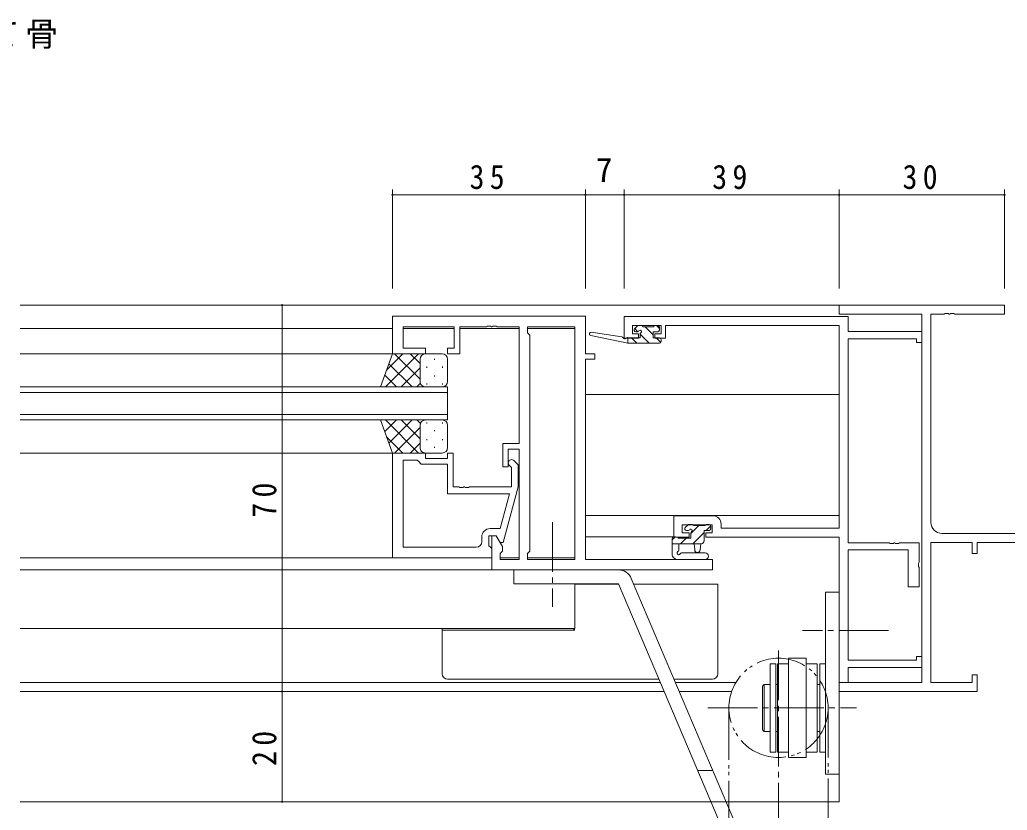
# Model space of a CAD drawing. Units: millimetres on the paper. Extents: x -420 to 373, y -297 to 267.
# Drawn here: x 79.4 to 258.5, y -162.1 to -18.8 of the extents above; entities that cross this region are included whole.
import ezdxf
from ezdxf.enums import TextEntityAlignment as Align

# ---------------------------------------------------------------- set-up
doc = ezdxf.new("R2010")
doc.units = ezdxf.units.MM
doc.linetypes.add('CHAIN2', pattern=[12, 9, -1, 1, -1])
doc.linetypes.add('DOUBLE_CHAIN2', pattern=[12.8, 9, -1, 0.6, -0.6, 0.6, -1])
doc.layers.add('0-2_USER1', color=3, linetype='Continuous')
for name, color, linetype, lineweight in [('0-3_YKK_11', 7, 'Continuous', 9), ('0-4_YKK_12', 2, 'Continuous', 9), ('0-5_YKK_13', 4, 'Continuous', 9), ('0-6_YKK_D', 6, 'Continuous', 9)]:
    doc.layers.add(name, color=color, linetype=linetype, lineweight=lineweight)
doc.styles.add('ＭＳ ゴシック', font='')
doc.styles.get('ＭＳ ゴシック').set_extended_font_data('MS Gothic')

msp = doc.modelspace()

# ---------------------------------------------------------------- linework, layer by layer
at = {"layer": '0-3_YKK_11'}
for p, q in [((228.019, -70.575), (228.019, -72.205)), ((258.019, -70.575), (228.019, -70.575)), ((258.019, -72.205), (258.019, -70.575)), ((147.019, -72.576), (182.019, -72.576)), ((147.019, -79.376), (147.019, -72.576)), ((182.019, -72.576), (182.019, -79.376)), ((189.019, -72.645), (189.019, -76.545)), ((229.649, -72.645), (189.019, -72.645)), ((228.019, -72.205), (243.019, -72.205)), ((229.649, -75.345), (229.649, -72.645)), ((243.019, -72.205), (243.019, -138.945)), ((244.649, -72.205), (247.061, -72.205)), ((244.649, -109.945), (244.649, -72.205)), ((247.061, -72.205), (247.244, -72.085)), ((247.244, -72.085), (247.794, -72.085)), ((247.794, -72.085), (247.978, -72.205)), ((247.978, -72.205), (248.061, -72.205)), ((248.061, -72.205), (248.244, -72.085)), ((248.244, -72.085), (248.794, -72.085)), ((248.794, -72.085), (248.977, -72.205)), ((248.977, -72.205), (258.019, -72.205)), ((148.949, -74.506), (148.949, -78.376)), ((158.219, -74.506), (148.949, -74.506)), ((158.219, -78.376), (158.219, -74.506)), ((159.219, -74.506), (159.219, -79.376)), ((164.061, -74.506), (159.219, -74.506)), ((164.244, -74.386), (164.061, -74.506)), ((164.794, -74.386), (164.244, -74.386)), ((164.977, -74.506), (164.794, -74.386)), ((165.061, -74.506), (164.977, -74.506)), ((165.244, -74.386), (165.061, -74.506)), ((165.794, -74.386), (165.244, -74.386)), ((165.977, -74.506), (165.794, -74.386)), ((170.019, -74.506), (165.977, -74.506)), ((170.019, -95.676), (170.019, -74.506)), ((171.519, -74.506), (180.089, -74.506)), ((171.519, -75.576), (171.519, -74.506)), ((180.089, -74.506), (180.089, -116.646)), ((180.089, -74.506), (180.089, -116.646)), ((190.519, -74.275), (195.719, -74.275)), ((190.519, -75.745), (190.519, -74.275)), ((195.719, -74.275), (195.719, -75.745)), ((196.519, -74.275), (228.019, -74.275)), ((196.519, -76.545), (196.519, -74.275)), ((228.019, -74.275), (228.019, -111.015)), ((171.949, -76.006), (171.519, -75.576)), ((171.949, -115.146), (171.949, -76.006)), ((189.019, -76.545), (191.619, -76.545)), ((191.619, -75.745), (190.519, -75.745)), ((191.619, -76.545), (191.619, -75.745)), ((194.619, -75.745), (194.619, -76.545)), ((195.719, -75.745), (194.619, -75.745)), ((194.619, -76.545), (196.519, -76.545)), ((243.019, -75.345), (229.649, -75.345)), ((229.649, -76.645), (242.019, -76.645)), ((229.649, -113.645), (229.649, -76.645)), ((242.019, -76.645), (242.019, -77.345)), ((243.019, -77.345), (243.019, -75.345)), ((148.949, -78.376), (153.019, -78.376)), ((153.019, -78.376), (153.019, -79.376)), ((157.019, -78.376), (158.219, -78.376)), ((157.019, -79.376), (157.019, -78.376)), ((242.019, -77.345), (243.019, -77.345)), ((153.019, -79.376), (147.019, -79.376)), ((159.219, -79.376), (157.019, -79.376)), ((182.019, -79.376), (183.719, -79.376)), ((182.019, -80.376), (182.019, -116.646)), ((183.719, -80.376), (182.019, -80.376)), ((183.719, -79.376), (183.719, -80.376)), ((167.019, -95.676), (170.019, -95.676)), ((167.019, -99.876), (167.019, -95.676)), ((168.019, -96.676), (168.019, -99.876)), ((170.019, -96.676), (168.019, -96.676)), ((170.019, -116.646), (170.019, -96.676)), ((153.019, -97.376), (147.019, -97.376)), ((147.019, -97.376), (147.019, -116.376)), ((153.019, -98.376), (153.019, -97.376)), ((157.019, -98.376), (153.019, -98.376)), ((157.019, -97.376), (157.019, -98.376)), ((158.019, -97.376), (157.019, -97.376)), ((158.019, -103.476), (158.019, -97.376)), ((148.949, -114.446), (148.949, -98.676)), ((148.949, -98.676), (151.519, -98.676)), ((148.949, -114.446), (148.949, -98.676)), ((151.519, -98.676), (151.719, -98.876)), ((151.719, -98.876), (152.219, -99.376)), ((152.219, -99.376), (157.019, -99.376)), ((157.019, -99.376), (157.019, -104.776)), ((168.019, -99.876), (167.019, -99.876)), ((168.195, -99.6), (168.619, -100.024)), ((168.619, -100.024), (168.619, -103.476)), ((169.819, -99.527), (169.043, -98.752)), ((169.819, -103.472), (169.819, -99.527)), ((159.061, -103.476), (158.019, -103.476)), ((159.244, -103.596), (159.061, -103.476)), ((159.794, -103.596), (159.244, -103.596)), ((159.978, -103.476), (159.794, -103.596)), ((160.061, -103.476), (159.978, -103.476)), ((160.244, -103.596), (160.061, -103.476)), ((160.794, -103.596), (160.244, -103.596)), ((160.978, -103.476), (160.794, -103.596)), ((168.619, -103.476), (160.978, -103.476)), ((167.112, -113.576), (169.819, -103.472)), ((157.019, -104.776), (168.228, -104.776)), ((168.228, -104.776), (166.54, -111.076)), ((198.019, -108.745), (198.019, -112.645)), ((205.119, -108.745), (198.019, -108.745)), ((199.519, -110.375), (204.989, -110.375)), ((199.519, -111.845), (199.519, -110.375)), ((204.989, -110.375), (204.989, -111.845)), ((206.619, -111.015), (206.619, -110.245)), ((163.219, -112.576), (163.219, -113.446)), ((164.519, -112.376), (165.819, -112.376)), ((164.519, -114.176), (164.519, -112.376)), ((166.54, -111.076), (164.719, -111.076)), ((165.019, -112.376), (165.819, -112.376)), ((165.019, -118.576), (165.019, -112.376)), ((165.819, -112.376), (166.512, -113.576)), ((165.819, -112.376), (166.949, -114.333)), ((198.019, -112.645), (200.819, -112.645)), ((200.819, -111.845), (199.519, -111.845)), ((200.819, -112.645), (200.819, -111.845)), ((203.819, -111.845), (203.819, -112.645)), ((204.989, -111.845), (203.819, -111.845)), ((203.819, -112.645), (228.019, -112.645)), ((228.019, -111.015), (206.619, -111.015)), ((228.019, -112.645), (228.019, -138.945)), ((275.204, -111.945), (246.649, -111.945)), ((162.219, -114.446), (148.949, -114.446)), ((164.719, -114.376), (164.519, -114.176)), ((165.019, -114.676), (164.719, -114.376)), ((166.512, -113.576), (167.112, -113.576)), ((166.949, -114.333), (166.949, -115.146)), ((237.061, -113.645), (229.649, -113.645)), ((237.244, -113.765), (237.061, -113.645)), ((237.794, -113.765), (237.244, -113.765)), ((237.978, -113.645), (237.794, -113.765)), ((238.061, -113.645), (237.978, -113.645)), ((238.244, -113.765), (238.061, -113.645)), ((238.794, -113.765), (238.244, -113.765)), ((238.977, -113.645), (238.794, -113.765)), ((242.519, -113.645), (238.977, -113.645)), ((242.519, -117.187), (242.519, -113.645)), ((244.649, -113.575), (252.119, -113.575)), ((244.649, -138.945), (244.649, -113.575)), ((252.119, -113.575), (252.119, -115.575)), ((253.019, -113.575), (275.204, -113.575)), ((253.019, -115.575), (253.019, -113.575)), ((147.019, -116.376), (165.019, -116.376)), ((165.019, -116.376), (165.019, -114.676)), ((166.949, -115.146), (166.519, -115.576)), ((166.519, -115.576), (166.519, -116.646)), ((171.519, -115.576), (171.949, -115.146)), ((171.519, -116.646), (171.519, -115.576)), ((229.649, -114.945), (240.519, -114.945)), ((229.649, -134.945), (229.649, -114.945)), ((240.519, -114.945), (240.519, -121.645)), ((252.119, -115.575), (253.019, -115.575)), ((166.519, -116.646), (170.019, -116.646)), ((180.089, -116.646), (171.519, -116.646)), ((182.019, -116.646), (205.019, -116.646)), ((205.019, -116.646), (205.019, -118.576)), ((242.399, -117.37), (242.519, -117.187)), ((242.399, -117.92), (242.399, -117.37)), ((242.519, -118.104), (242.399, -117.92)), ((242.519, -121.645), (242.519, -118.104)), ((205.019, -118.576), (165.019, -118.576)), ((240.519, -121.645), (242.519, -121.645)), ((242.019, -134.245), (242.019, -134.945)), ((243.019, -134.245), (242.019, -134.245)), ((243.019, -136.245), (243.019, -134.245)), ((242.019, -134.945), (229.649, -134.945)), ((229.649, -136.245), (243.019, -136.245)), ((229.649, -138.945), (229.649, -136.245)), ((252.119, -137.575), (252.119, -138.945)), ((253.019, -137.575), (252.119, -137.575)), ((253.019, -140.575), (253.019, -137.575)), ((228.019, -138.945), (228.019, -140.575)), ((243.019, -138.945), (228.019, -138.945)), ((228.019, -138.945), (229.649, -138.945)), ((252.119, -138.945), (244.649, -138.945)), ((228.019, -140.575), (253.019, -140.575))]:
    msp.add_line(p, q, dxfattribs=at)
for centre, radius, start, end in [((168.619, -99.176), 0.6, 44.99998, 225), ((205.119, -110.245), 1.5, 0, 89.99998), ((246.649, -109.945), 2, 180, 269.99998), ((164.719, -112.576), 1.5, 90, 179.99998), ((162.219, -113.446), 1, 270, 359.99998)]:
    msp.add_arc(centre, radius, start, end, dxfattribs=at)
at = {"layer": '0-4_YKK_12'}
for p, q in [((79.519, -70.575), (228.319, -70.575)), ((79.519, -74.776), (147.019, -74.776)), ((158.218, -74.776), (148.951, -74.776)), ((170.018, -74.776), (159.221, -74.776)), ((180.088, -74.776), (171.521, -74.776)), ((147.519, -79.376), (79.519, -79.376)), ((157.02, -85.376), (79.519, -85.376)), ((157.02, -91.376), (157.02, -85.376)), ((79.519, -86.376), (157.02, -86.376)), ((182.019, -86.775), (228.019, -86.775)), ((157.02, -90.376), (79.519, -90.376)), ((79.519, -91.376), (157.02, -91.376)), ((79.519, -97.376), (152.721, -97.376)), ((228.019, -108.675), (182.019, -108.675)), ((182.019, -112.575), (198.319, -112.575)), ((79.519, -116.376), (164.719, -116.376)), ((170.018, -116.376), (166.521, -116.376)), ((180.088, -116.376), (171.521, -116.376)), ((79.519, -118.576), (165.457, -118.576)), ((180.089, -121.075), (180.089, -129.175)), ((79.519, -129.175), (180.089, -129.175)), ((79.519, -138.945), (195.605, -138.945)), ((198.32, -138.945), (209.303, -138.945)), ((79.519, -140.575), (196.296, -140.575)), ((199.012, -140.575), (208.535, -140.575)), ((228.019, -140.575), (228.019, -160.575)), ((79.519, -160.575), (228.019, -160.575))]:
    msp.add_line(p, q, dxfattribs=at)
at = {"layer": '0-5_YKK_13'}
for p, q in [((191.407, -74.363), (190.907, -74.863)), ((191.492, -75.374), (190.944, -74.826)), ((192.219, -74.275), (191.619, -74.275)), ((194.419, -74.475), (192.419, -74.475)), ((194.319, -75.956), (192.838, -74.475)), ((195.119, -74.275), (194.619, -74.275)), ((195.419, -74.811), (194.884, -74.275)), ((195.419, -75.075), (195.419, -74.575)), ((189.721, -77.475), (182.96, -76.069)), ((188.607, -76.302), (183.065, -75.479)), ((189.721, -76.475), (189.634, -76.461)), ((189.721, -77.475), (189.721, -76.475)), ((191.919, -76.475), (189.721, -76.475)), ((191.348, -77.475), (190.348, -76.475)), ((191.119, -75.375), (191.458, -75.375)), ((191.919, -75.836), (191.919, -76.475)), ((193.593, -77.475), (191.921, -75.803)), ((194.319, -75.375), (195.119, -75.375)), ((194.319, -76.475), (194.319, -75.375)), ((195.419, -76.475), (194.319, -76.475)), ((195.682, -77.319), (194.838, -76.475)), ((195.719, -77.175), (195.719, -76.775)), ((195.419, -77.475), (189.721, -77.475)), ((144.876, -85.376), (147.019, -79.376)), ((151.751, -79.376), (145.751, -85.376)), ((148.923, -79.376), (145.962, -82.337)), ((147.019, -79.376), (153.019, -79.376)), ((152.019, -83.996), (147.399, -79.376)), ((152.019, -81.168), (150.227, -79.376)), ((152.019, -80.376), (152.019, -83.976)), ((156.019, -79.376), (153.019, -79.376)), ((154.656, -80.296), (154.656, -80.496)), ((157.019, -84.376), (157.019, -80.376)), ((150.571, -85.376), (146.375, -81.18)), ((152.019, -81.936), (148.579, -85.376)), ((152.019, -80.776), (152.019, -84.376)), ((153.241, -81.711), (153.241, -81.911)), ((156.071, -81.711), (156.071, -81.911)), ((147.742, -85.376), (145.631, -83.264)), ((154.656, -83.326), (154.656, -83.526)), ((153.019, -85.376), (144.876, -85.376)), ((152.076, -84.708), (151.408, -85.376)), ((153.019, -85.376), (156.019, -85.376)), ((153.241, -84.741), (153.241, -84.941)), ((156.071, -84.741), (156.071, -84.941)), ((144.876, -91.376), (153.019, -91.376)), ((144.876, -91.376), (147.019, -97.376)), ((147.742, -91.376), (145.631, -93.487)), ((151.751, -97.376), (145.751, -91.376)), ((150.571, -91.376), (146.375, -95.572)), ((152.019, -92.755), (147.399, -97.376)), ((152.019, -94.816), (148.579, -91.376)), ((152.076, -92.044), (151.408, -91.376)), ((152.019, -95.976), (152.019, -92.376)), ((152.019, -96.376), (152.019, -92.776)), ((153.019, -91.376), (156.019, -91.376)), ((153.241, -92.011), (153.241, -91.811)), ((156.071, -92.011), (156.071, -91.811)), ((157.019, -92.376), (157.019, -96.376)), ((148.923, -97.376), (145.962, -94.415)), ((153.241, -95.041), (153.241, -94.841)), ((154.656, -93.426), (154.656, -93.226)), ((156.071, -95.041), (156.071, -94.841)), ((152.019, -95.584), (150.228, -97.376)), ((154.656, -96.456), (154.656, -96.256)), ((147.019, -97.376), (153.019, -97.376)), ((156.019, -97.376), (153.019, -97.376)), ((200.607, -110.393), (200.107, -110.893)), ((201.419, -110.305), (200.819, -110.305)), ((202.551, -110.505), (201.119, -111.937)), ((203.719, -110.505), (201.619, -110.505)), ((204.718, -110.583), (203.896, -111.405)), ((204.419, -110.305), (203.919, -110.305)), ((204.719, -111.105), (204.719, -110.605)), ((198.206, -112.605), (197.719, -113.092)), ((198.619, -112.605), (198.019, -112.605)), ((200.319, -111.405), (200.658, -111.405)), ((201.119, -111.866), (201.119, -112.805)), ((203.519, -111.782), (201.496, -113.805)), ((203.519, -111.405), (204.419, -111.405)), ((203.519, -113.305), (203.519, -111.405)), ((197.719, -112.905), (197.719, -115.868)), ((197.719, -113.805), (203.019, -113.805)), ((201.119, -112.805), (198.819, -112.805)), ((198.919, -114.986), (198.919, -113.805)), ((200.251, -112.805), (199.251, -113.805)), ((201.719, -113.805), (201.821, -114.95)), ((202.919, -113.805), (202.817, -114.95)), ((198.334, -116.608), (197.903, -116.255)), ((199.455, -115.475), (203.703, -115.475)), ((198.524, -116.675), (203.703, -116.675)), ((169.019, -118.575), (169.019, -121.075)), ((188.019, -118.575), (169.019, -118.575)), ((188.019, -121.075), (169.019, -121.075)), ((188.062, -121.175), (180.089, -121.175)), ((207.519, -167.014), (188.019, -121.075)), ((209.82, -166.038), (190.32, -120.099)), ((205.019, -121.175), (190.778, -121.175)), ((206.019, -121.175), (205.019, -121.175)), ((206.019, -137.375), (206.019, -121.175)), ((228.019, -122.575), (225.519, -122.575)), ((228.019, -155.575), (228.019, -122.575)), ((156.019, -129.475), (156.019, -129.175)), ((180.019, -129.475), (157.019, -129.475)), ((180.019, -129.175), (180.019, -129.475)), ((216.519, -135.575), (216.519, -151.575)), ((218.819, -135.575), (216.819, -135.575)), ((218.819, -134.575), (218.819, -152.575)), ((222.019, -134.575), (218.819, -134.575)), ((222.019, -152.575), (222.019, -134.575)), ((157.019, -138.375), (195.363, -138.375)), ((198.079, -138.375), (205.019, -138.375)), ((214.419, -139.325), (214.119, -139.625)), ((214.119, -147.525), (214.119, -139.625)), ((214.419, -139.325), (214.419, -147.825)), ((214.419, -139.325), (215.519, -139.325)), ((216.819, -139.325), (216.519, -139.325)), ((224.019, -139.325), (224.519, -139.325)), ((216.519, -147.825), (216.819, -147.825)), ((224.019, -147.825), (224.519, -147.825)), ((224.519, -151.575), (225.519, -151.575)), ((222.019, -152.575), (218.819, -152.575)), ((202.396, -154.944), (205.111, -154.944))]:
    msp.add_line(p, q, dxfattribs=at)
at = {"layer": '0-5_YKK_13', "linetype": 'CHAIN2'}
for p, q in [((176.019, -109.925), (176.019, -125.257)), ((236.969, -129.575), (221.338, -129.575)), ((217.019, -190.182), (217.019, -132.613)), ((204.228, -143.575), (231.154, -143.575))]:
    msp.add_line(p, q, dxfattribs=at)
at = {"layer": '0-5_YKK_13', "linetype": 'DOUBLE_CHAIN2'}
for p, q in [((208.019, -178.575), (208.02, -143.575)), ((226.02, -143.576), (226.019, -178.576))]:
    msp.add_line(p, q, dxfattribs=at)
at = {"layer": '0-5_YKK_13'}
for points in [[(225.519, -122.575), (225.519, -155.575), (228.019, -155.575)], [(157.019, -129.475), (156.019, -129.475), (156.019, -137.375)], [(179.922, -129.475), (179.901, -129.4), (179.881, -129.175)], [(216.819, -135.575), (216.819, -151.575), (218.819, -151.575)], [(222.019, -151.575), (224.019, -151.575), (224.019, -135.575), (222.019, -135.575)], [(225.519, -135.575), (224.519, -135.575), (224.519, -151.575)], [(214.119, -147.525), (214.419, -147.825), (215.519, -147.825)]]:
    msp.add_lwpolyline(points, dxfattribs=at)
msp.add_lwpolyline([(215.519, -151.575), (216.519, -151.575), (216.519, -135.575), (215.519, -135.575)], close=True, dxfattribs=at)
at = {"layer": '0-5_YKK_13', "linetype": 'DOUBLE_CHAIN2'}
msp.add_circle((217.02, -143.575), 9, dxfattribs=at)
at = {"layer": '0-5_YKK_13'}
for centre, radius, start, end in [((191.119, -75.075), 0.3, 134.99998, 270), ((191.619, -74.575), 0.3, 90, 134.99998), ((191.919, -75.375), 0.25, 303.05573, 146.94426), ((192.219, -74.475), 0.2, 0, 90), ((194.619, -74.475), 0.2, 90, 180), ((195.119, -74.575), 0.3, 0, 90), ((195.119, -75.075), 0.3, 270, 0), ((183.021, -75.775), 0.3, 81.55064, 258.25018), ((188.563, -76.599), 0.3, 21.55064, 81.55064), ((189.121, -76.378), 0.3, 201.55064, 320.80246), ((189.586, -76.757), 0.3, 80.80246, 140.80246), ((191.458, -75.075), 0.3, 270, 326.94426), ((192.219, -75.836), 0.3, 123.05573, 180), ((195.419, -76.775), 0.3, 0, 90), ((195.419, -77.175), 0.3, 270, 0), ((153.019, -80.376), 1, 89.99998, 179.99998), ((153.019, -80.376), 1, 89.99998, 179.99998), ((156.019, -80.376), 1, 359.99998, 89.99998), ((153.019, -84.376), 1, 179.99998, 269.99998), ((153.019, -84.376), 1, 179.99998, 269.99998), ((156.019, -84.376), 1, 269.99998, 359.99998), ((153.019, -92.376), 1, 89.99998, 179.99998), ((153.019, -92.376), 1, 89.99998, 179.99998), ((156.019, -92.376), 1, 359.99998, 89.99998), ((153.019, -96.376), 1, 179.99998, 269.99998), ((153.019, -96.376), 1, 179.99998, 269.99998), ((156.019, -96.376), 1, 269.99998, 359.99998), ((200.319, -111.105), 0.3, 135, 270), ((200.819, -110.605), 0.3, 90, 134.99998), ((201.419, -110.505), 0.2, 0, 90), ((203.919, -110.505), 0.2, 90, 180), ((204.419, -110.605), 0.3, 0, 90), ((198.019, -112.905), 0.3, 90, 180), ((198.619, -112.805), 0.2, 0, 90), ((200.658, -111.105), 0.3, 270, 326.94426), ((201.119, -111.405), 0.25, 303.05573, 146.94426), ((201.419, -111.866), 0.3, 123.05573, 180), ((204.419, -111.105), 0.3, 270, 0), ((203.019, -113.305), 0.5, 270, 0), ((198.219, -115.868), 0.5, 180, 230.76546), ((198.919, -115.505), 0.3, 120, 333.2563), ((198.619, -114.986), 0.3, 300, 0), ((199.455, -115.775), 0.3, 89.99998, 153.2563), ((202.319, -114.905), 0.5, 185.09206, 354.90793), ((203.703, -116.075), 0.6, 269.99998, 89.99998), ((198.524, -116.375), 0.3, 230.76546, 269.99998), ((188.019, -121.075), 2.5, 23, 90), ((157.019, -137.375), 1, 180, 270), ((205.019, -137.375), 1, 270, 0)]:
    msp.add_arc(centre, radius, start, end, dxfattribs=at)
at = {"layer": '0-6_YKK_D'}
for p, q in [((147.019, -67.575), (147.019, -49.575)), ((182.019, -67.575), (182.019, -49.575)), ((182.019, -67.575), (182.019, -49.575)), ((189.019, -67.575), (189.019, -49.575)), ((189.019, -67.575), (189.019, -49.575)), ((228.019, -67.575), (228.019, -49.575)), ((228.019, -67.575), (228.019, -49.575)), ((258.019, -67.575), (258.019, -49.575)), ((147.019, -50.575), (182.019, -50.575)), ((189.019, -50.575), (182.019, -50.575)), ((228.019, -50.575), (189.019, -50.575)), ((228.019, -50.575), (258.019, -50.575)), ((143.019, -70.575), (126.019, -70.575)), ((127.019, -140.575), (127.019, -70.575)), ((144.019, -140.575), (126.019, -140.575)), ((143.019, -140.575), (126.019, -140.575)), ((127.019, -140.575), (127.019, -160.575)), ((144.019, -160.575), (126.019, -160.575))]:
    msp.add_line(p, q, dxfattribs=at)
for centre, start, end in [((147.019, -50.575), 0, 180), ((147.019, -50.575), 180, 0), ((182.019, -50.575), 0, 180), ((182.019, -50.575), 0, 180), ((182.019, -50.575), 180, 0), ((182.019, -50.575), 180, 0), ((189.019, -50.575), 0, 180), ((189.019, -50.575), 0, 180), ((189.019, -50.575), 180, 0), ((189.019, -50.575), 180, 0), ((228.019, -50.575), 0, 180), ((228.019, -50.575), 0, 180), ((228.019, -50.575), 180, 0), ((228.019, -50.575), 180, 0), ((258.019, -50.575), 0, 180), ((258.019, -50.575), 180, 0), ((127.019, -70.575), 90, 270), ((127.019, -70.575), 270, 90), ((127.019, -140.575), 90, 270), ((127.019, -140.575), 90, 270), ((127.019, -140.575), 270, 90), ((127.019, -140.575), 270, 90), ((127.019, -160.575), 90, 270), ((127.019, -160.575), 270, 90)]:
    msp.add_arc(centre, 0.106, start, end, dxfattribs=at)

# ---------------------------------------------------------------- texts
at = {"layer": '0-2_USER1', "insert": (66.375, -24.094), "char_height": 4.399, "attachment_point": 7, "style": 'ＭＳ ゴシック'}
msp.add_mtext('\\T1.17;たて骨', dxfattribs=at)
at = {"layer": '0-6_YKK_D', "color": 3, "style": 'ＭＳ ゴシック'}
msp.add_text('7', height=4.399, dxfattribs=at).set_placement((183.919, -49.575), align=Align.BOTTOM_LEFT)
at = {"layer": '0-6_YKK_D', "color": 3, "char_height": 4.399, "attachment_point": 7, "style": 'ＭＳ ゴシック'}
for s, insert in [('\\T1.36;\\W0.9;35', (160.999, -49.575)), ('\\T1.36;\\W0.9;39', (204.999, -49.575)), ('\\T1.36;\\W0.9;30', (239.499, -49.575))]:
    msp.add_mtext(s, dxfattribs=dict(at, insert=insert))
at = {"layer": '0-6_YKK_D', "color": 3, "char_height": 4.399, "attachment_point": 7, "rotation": 90, "style": 'ＭＳ ゴシック'}
for s, insert in [('\\T1.36;\\W0.9;70', (126.019, -109.095)), ('\\T1.36;\\W0.9;20', (126.019, -154.095))]:
    msp.add_mtext(s, dxfattribs=dict(at, insert=insert))

doc.saveas('drawing.dxf')
